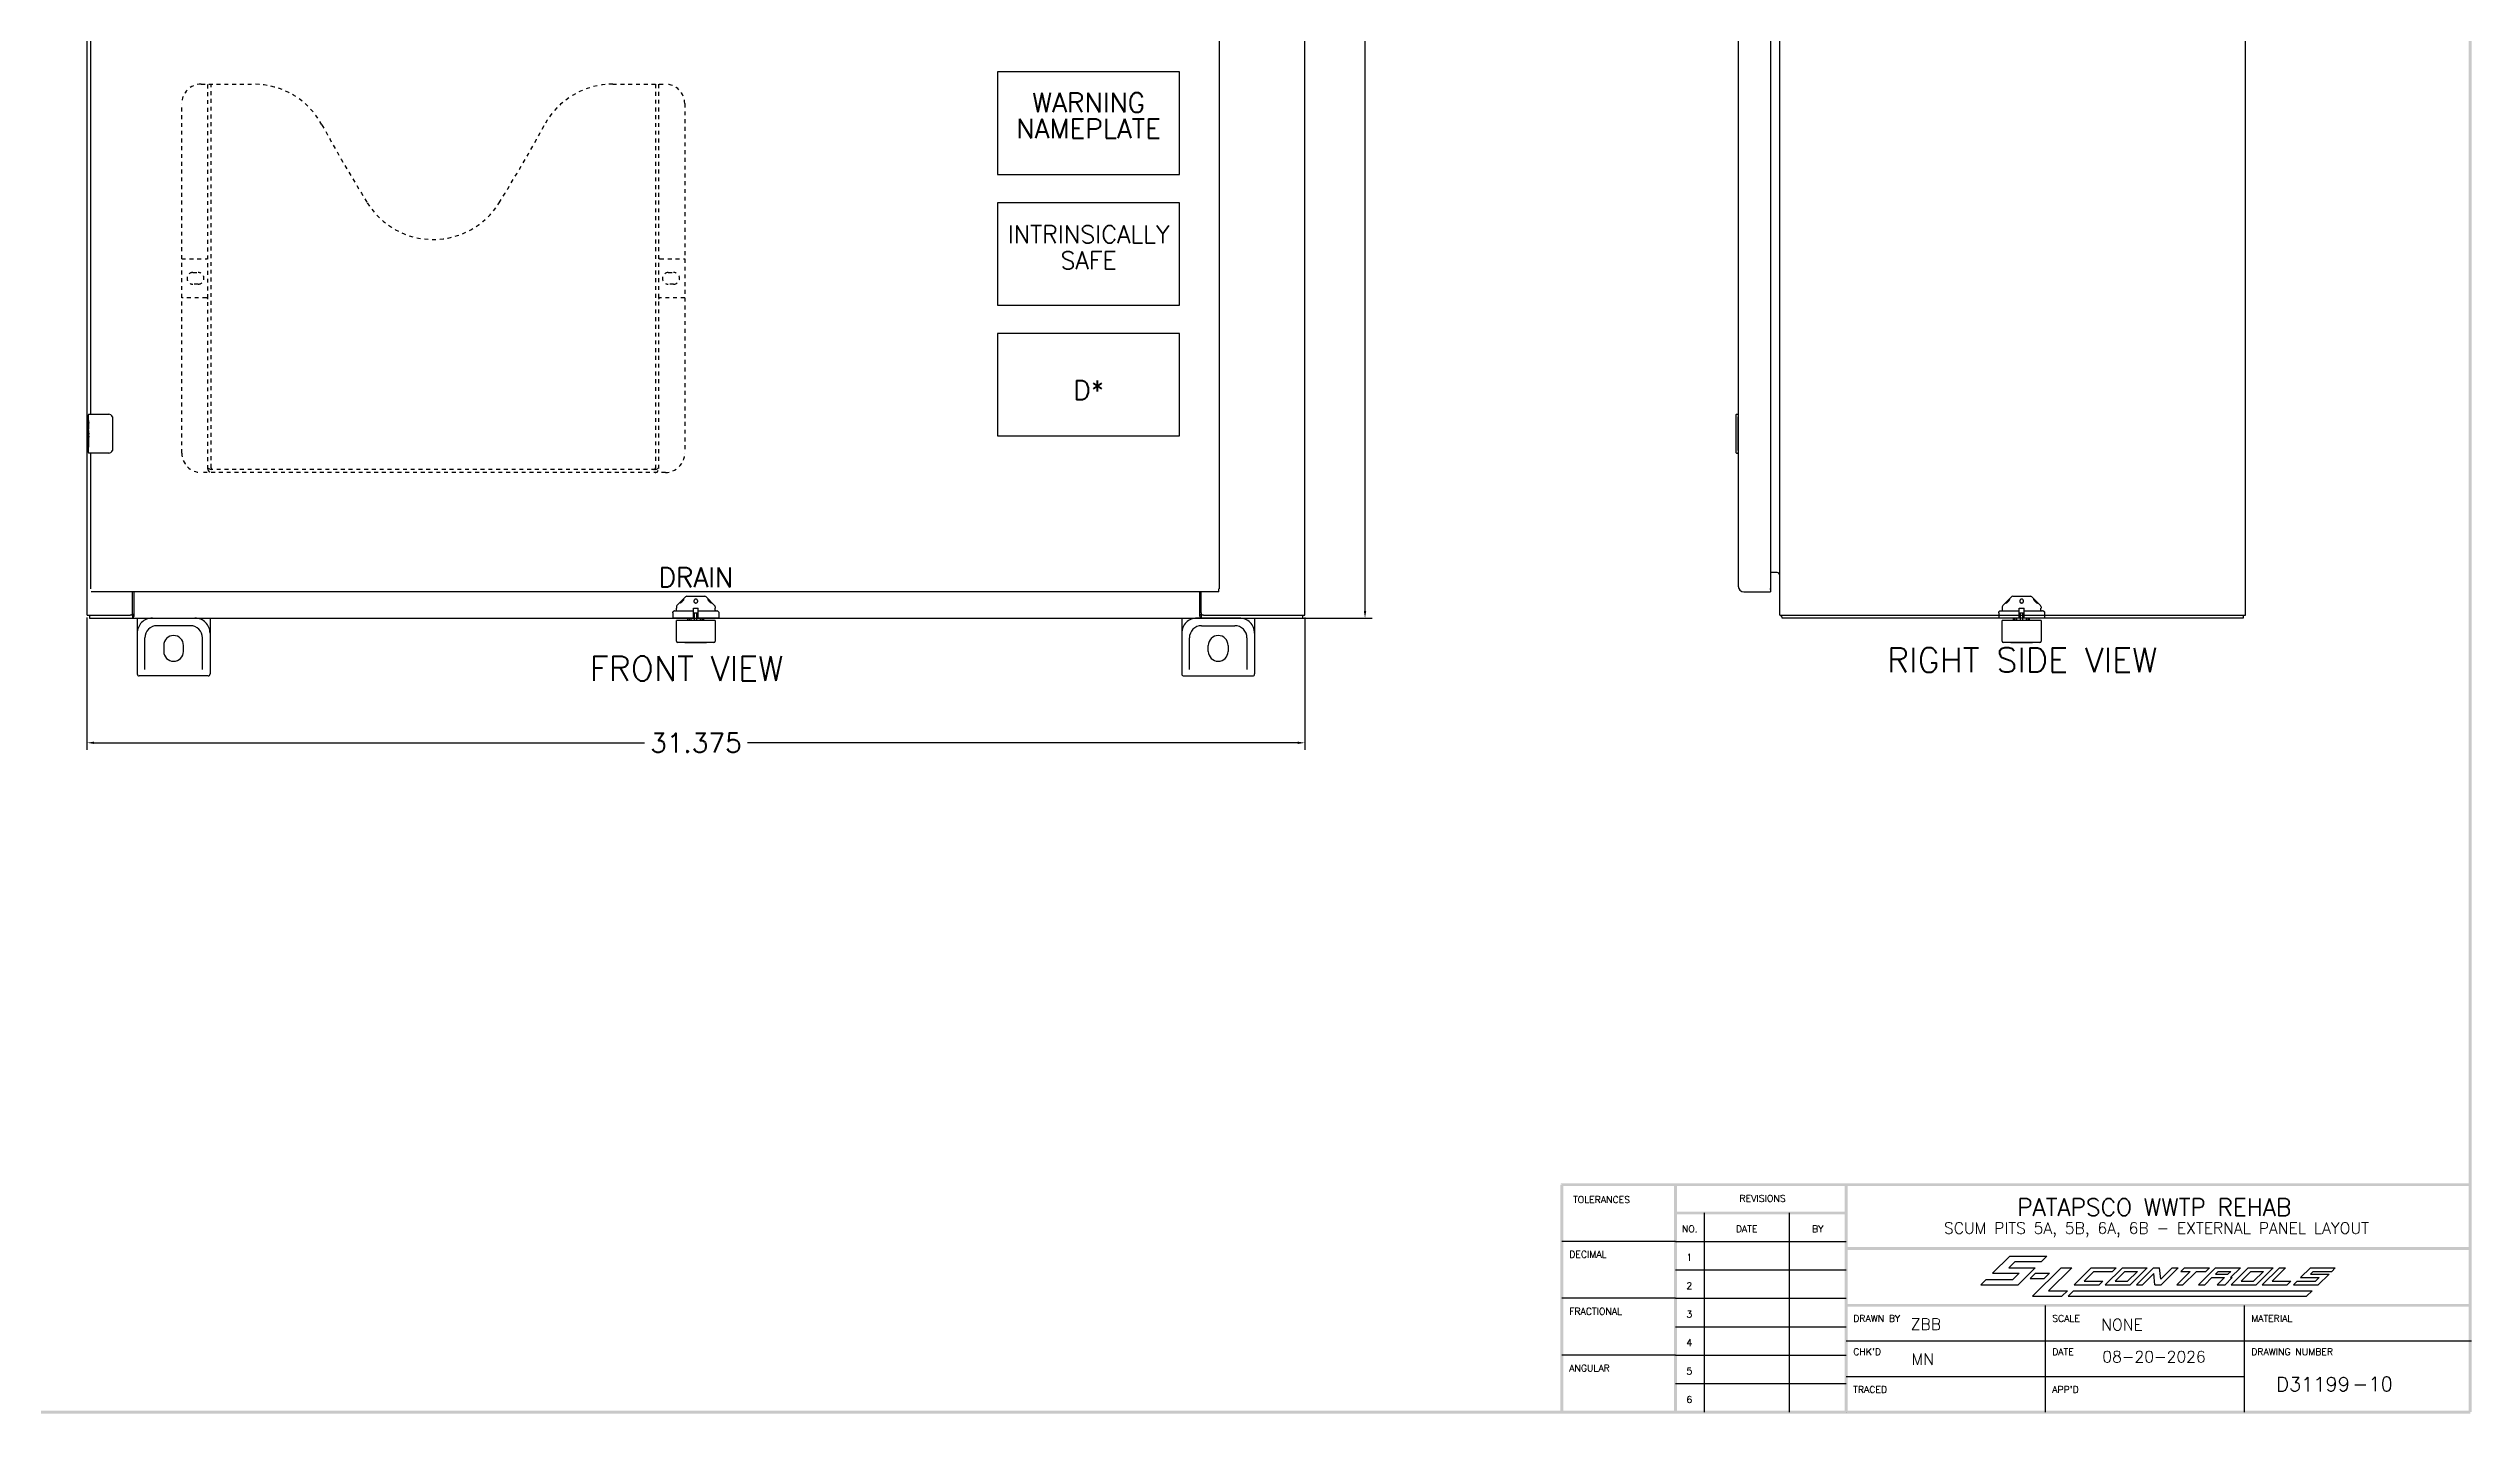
# Model space of a CAD drawing. Header units: inches. Extents: x 0 to 99.3, y 0 to 66.2.
# Drawn here: x 36.9 to 99.3, y 0 to 35.2 of the extents above; entities that cross this region are included whole.
import ezdxf
from ezdxf.enums import TextEntityAlignment as Align

# ---------------------------------------------------------------- set-up
doc = ezdxf.new("R2010")
doc.units = ezdxf.units.IN
doc.header["$LTSCALE"] = 0.5
doc.header["$MEASUREMENT"] = 0
doc.linetypes.add('HIDDEN2', pattern=[0.1875, 0.125, -0.0625])
for name, color, linetype in [('PNPD', 7, 'Continuous'), ('PNPG', 72, 'Continuous'), ('PSYMS', 7, 'Continuous'), ('PTAG', 150, 'Continuous')]:
    doc.layers.add(name, color=color, linetype=linetype)
doc.styles.add('ROMANS', font='ROMANS')
doc.styles.get("Standard").update_dxf_attribs({"font": 'romans.shx'})
doc.styles.add('WD', font='romans.shx')
doc.dimstyles.get("Standard").update_dxf_attribs({"dimtxt": 0.18, "dimasz": 0.18, "dimexe": 0.18, "dimexo": 0.0625, "dimgap": 0.09, "dimtad": 0, "dimtih": 1, "dimtoh": 1, "dimdec": 4, "dimzin": 0, "dimdsep": 46, "dimtxsty": 'Standard', "dimcen": 0.09, "dimadec": 0, "dimazin": 0, "dimtfac": 1, "dimtdec": 4, "dimtofl": 0, "dimtmove": 0, "dimatfit": 3, "dimfxl": 1, "dimtolj": 1, "dimtzin": 0, "dimarcsym": 0})

# ---------------------------------------------------------------- blocks, each defined once
blk = doc.blocks.new('LOGO')
at = {"color": 4}
for p, q in [((1.288, 0.284), (1.438, 0.432)), ((1.438, 0.432), (1.766, 0.432)), ((1.718, 0.386), (1.766, 0.432)), ((1.185, 0.182), (1.232, 0.229)), ((1.232, 0.229), (1.466, 0.229)), ((1.288, 0.284), (1.521, 0.284)), ((1.43, 0.331), (1.485, 0.386)), ((1.43, 0.331), (1.663, 0.331)), ((1.466, 0.229), (1.521, 0.284)), ((1.485, 0.386), (1.718, 0.386)), ((1.513, 0.182), (1.663, 0.331)), ((1.617, 0.237), (1.665, 0.284)), ((1.617, 0.237), (1.74, 0.237)), ((1.638, 0.081), (1.891, 0.331)), ((1.665, 0.284), (1.788, 0.284)), ((1.74, 0.237), (1.788, 0.284)), ((1.78, 0.128), (1.986, 0.331)), ((1.891, 0.331), (1.986, 0.331)), ((1.185, 0.182), (1.513, 0.182)), ((1.638, 0.081), (1.898, 0.081)), ((1.78, 0.128), (1.946, 0.128)), ((1.898, 0.081), (1.946, 0.128)), ((1.953, 0.081), (2, 0.128)), ((1.953, 0.081), (4.049, 0.081)), ((2, 0.128), (2.176, 0.128)), ((2.169, 0.128), (4.097, 0.128)), ((4.049, 0.081), (4.097, 0.128))]:
    blk.add_line(p, q, dxfattribs=at)
at = {"color": 6}
for p, q in [((2.005, 0.182), (2.155, 0.331)), ((2.092, 0.214), (2.179, 0.3)), ((2.092, 0.214), (2.256, 0.214)), ((2.155, 0.331), (2.374, 0.331)), ((2.179, 0.3), (2.343, 0.3)), ((2.224, 0.182), (2.256, 0.214)), ((2.279, 0.182), (2.429, 0.331)), ((2.343, 0.3), (2.374, 0.331)), ((2.365, 0.214), (2.452, 0.3)), ((2.365, 0.214), (2.475, 0.214)), ((2.429, 0.331), (2.648, 0.331)), ((2.452, 0.3), (2.561, 0.3)), ((2.475, 0.214), (2.561, 0.3)), ((2.498, 0.182), (2.648, 0.331)), ((2.552, 0.182), (2.702, 0.331)), ((2.607, 0.182), (2.707, 0.282)), ((2.702, 0.331), (2.757, 0.331)), ((2.716, 0.182), (2.707, 0.282)), ((2.766, 0.232), (2.757, 0.331)), ((2.766, 0.232), (2.866, 0.331)), ((2.771, 0.182), (2.921, 0.331)), ((2.866, 0.331), (2.921, 0.331)), ((2.908, 0.182), (3.026, 0.3)), ((2.944, 0.3), (2.976, 0.331)), ((2.944, 0.3), (3.026, 0.3)), ((2.962, 0.182), (3.081, 0.3)), ((2.976, 0.331), (3.194, 0.331)), ((3.081, 0.3), (3.163, 0.3)), ((3.099, 0.182), (3.249, 0.331)), ((3.154, 0.182), (3.217, 0.245)), ((3.163, 0.3), (3.194, 0.331)), ((3.217, 0.245), (3.326, 0.245)), ((3.249, 0.331), (3.468, 0.331)), ((3.249, 0.276), (3.272, 0.3)), ((3.249, 0.276), (3.358, 0.276)), ((3.263, 0.182), (3.326, 0.245)), ((3.272, 0.3), (3.382, 0.3)), ((3.332, 0.182), (3.395, 0.245)), ((3.358, 0.276), (3.382, 0.3)), ((3.381, 0.245), (3.468, 0.331)), ((3.381, 0.245), (3.395, 0.245)), ((3.386, 0.182), (3.536, 0.331)), ((3.473, 0.214), (3.559, 0.3)), ((3.473, 0.214), (3.582, 0.214)), ((3.536, 0.331), (3.755, 0.331)), ((3.559, 0.3), (3.669, 0.3)), ((3.582, 0.214), (3.669, 0.3)), ((3.605, 0.182), (3.755, 0.331)), ((3.66, 0.182), (3.81, 0.331)), ((3.746, 0.214), (3.864, 0.331)), ((3.746, 0.214), (3.91, 0.214)), ((3.81, 0.331), (3.864, 0.331)), ((3.878, 0.182), (3.91, 0.214)), ((3.933, 0.182), (3.965, 0.214)), ((3.965, 0.214), (4.129, 0.214)), ((3.996, 0.245), (4.083, 0.331)), ((3.996, 0.245), (4.16, 0.245)), ((4.037, 0.245), (4.147, 0.245)), ((4.083, 0.331), (4.302, 0.331)), ((4.083, 0.276), (4.106, 0.3)), ((4.083, 0.276), (4.178, 0.276)), ((4.083, 0.276), (4.247, 0.276)), ((4.106, 0.3), (4.27, 0.3)), ((4.129, 0.214), (4.16, 0.245)), ((4.152, 0.182), (4.247, 0.276)), ((4.27, 0.3), (4.302, 0.331)), ((2.005, 0.182), (2.224, 0.182)), ((2.279, 0.182), (2.498, 0.182)), ((2.552, 0.182), (2.607, 0.182)), ((2.716, 0.182), (2.771, 0.182)), ((2.908, 0.182), (2.962, 0.182)), ((3.099, 0.182), (3.154, 0.182)), ((3.263, 0.182), (3.332, 0.182)), ((3.386, 0.182), (3.605, 0.182)), ((3.66, 0.182), (3.878, 0.182)), ((3.933, 0.182), (4.152, 0.182))]:
    blk.add_line(p, q, dxfattribs=at)
blk = doc.blocks.new('S&L Title Block V2')
at = {"color": 2}
for p, q in [((27.15, 1.763), (27.15, 0.012)), ((27.9, 1.763), (27.9, 0.012)), ((26.9, 1.513), (25.9, 1.513)), ((26.9, 1.513), (28.4, 1.513)), ((26.9, 1.263), (28.4, 1.263)), ((26.9, 1.013), (25.9, 1.013)), ((26.9, 1.013), (28.4, 1.013)), ((30.15, 0.95), (30.15, 0.012)), ((31.9, 0.95), (31.9, 0.012)), ((26.9, 0.763), (28.4, 0.763)), ((26.9, 0.513), (25.9, 0.513)), ((26.9, 0.513), (28.4, 0.513)), ((28.4, 0.638), (33.9, 0.638)), ((26.9, 0.263), (28.4, 0.263)), ((28.4, 0.325), (31.9, 0.325)), ((28.4, 0.012), (28.4, 0.012))]:
    blk.add_line(p, q, dxfattribs=at)
for points in [[(33.9, 22.587), (33.875, 22.562), (33.9, 0.012), (33.875, 0.012)], [(25.887, 2.025), (25.912, 2), (33.9, 2.025), (33.9, 2)], [(25.887, 0.012), (25.912, 0.012), (25.887, 2.013), (25.912, 2.013)], [(26.887, 0.012), (26.912, 0.012), (26.887, 2.013), (26.912, 2.013)], [(28.387, 0.012), (28.412, 0.012), (28.387, 2.013), (28.412, 2.013)], [(26.9, 1.775), (26.9, 1.75), (28.4, 1.775), (28.4, 1.75)], [(28.4, 1.463), (28.4, 1.438), (33.9, 1.463), (33.9, 1.438)], [(28.4, 0.963), (28.4, 0.938), (33.9, 0.963), (33.9, 0.938)], [(33.888, 0), (33.888, 0.025), (0, 0), (0.025, 0.025)]]:
    blk.add_trace(points, dxfattribs=at)
at = {"color": 2, "linetype": 'Continuous'}
blk.add_blockref('LOGO', (28.4, 0.95), dxfattribs=at)
at = {"color": 2, "style": 'ROMANS'}
for s, p in [('REVISIONS', (27.665, 1.861)), ('TOLERANCES', (26.249, 1.851)), ('NO.', (27.025, 1.593)), ('DATE', (27.525, 1.593)), ('BY', (28.15, 1.593))]:
    blk.add_text(s, height=0.06, dxfattribs=at).set_placement(p, align=Align.CENTER)
for s, p in [('DECIMAL', (25.964, 1.369)), ('1', (26.995, 1.343)), ('2', (26.995, 1.093)), ('FRACTIONAL', (25.964, 0.869)), ('3', (26.995, 0.843)), ('DRAWN BY', (28.462, 0.806)), ('SCALE', (30.212, 0.806)), ('MATERIAL', (31.962, 0.806)), ('4', (26.995, 0.593)), ('ANGULAR', (25.964, 0.369)), ("CHK'D", (28.462, 0.513)), ('DATE', (30.212, 0.513)), ('DRAWING NUMBER', (31.962, 0.513)), ('5', (26.995, 0.343)), ('TRACED', (28.462, 0.181)), ("APP'D", (30.212, 0.181)), ('6', (26.995, 0.093))]:
    blk.add_text(s, height=0.06, dxfattribs=at).set_placement(p)
blk.add_text('-', height=0.125).set_placement((32.921, 0.2), align=Align.CENTER)
for tag, height, p in [('TITLE#1', 0.15, (31.11, 1.739)), ('TITLE#2', 0.1, (31.129, 1.58))]:
    blk.add_attdef(tag, text='', height=height).set_placement(p, align=Align.CENTER)
for tag, p, height in [('DRAWNBY', (28.968, 0.735), 0.1), ('SCALE', (30.644, 0.731), 0.1), ('CHKBY', (28.975, 0.429), 0.1), ('DATE', (30.653, 0.449), 0.1), ('SH#', (32.993, 0.197), 0.125)]:
    blk.add_attdef(tag, p, '', height=height)
blk.add_attdef('JOB#', text='', height=0.125).set_placement((32.83, 0.195), align=Align.RIGHT)
at = {"flags": 9}
blk.add_attdef('WD_TB', (0, 0), '', height=0.1, dxfattribs=at)
blk = doc.blocks.new('*D48')
at = {"color": 0, "lineweight": -2, "transparency": 16777216}
for p, q in [((69.087, 62.486), (70.979, 62.486)), ((70.799, 62.306), (70.799, 41.826)), ((70.799, 20.666), (70.799, 41.146)), ((69.087, 20.486), (70.979, 20.486))]:
    blk.add_line(p, q, dxfattribs=at)
at = {"color": 0, "transparency": 16777216}
for points in [[(70.769, 62.306), (70.829, 62.306), (70.799, 62.486)], [(70.769, 20.666), (70.829, 20.666), (70.799, 20.486)]]:
    blk.add_solid(points, dxfattribs=at)
at = {"layer": 'Defpoints', "color": 0, "transparency": 16777216}
for p in [(69.024, 62.486), (70.799, 62.486), (69.024, 20.486)]:
    blk.add_point(p, dxfattribs=at)
at = {"color": 0, "transparency": 16777216, "insert": (70.799, 41.486), "char_height": 0.5, "attachment_point": 5}
blk.add_mtext('\\A1;42.000', dxfattribs=at)
blk = doc.blocks.new('*D49')
at = {"color": 0, "lineweight": -2, "transparency": 16777216}
for p, q in [((37.873, 20.498), (37.873, 17.094)), ((69.248, 20.498), (69.248, 17.094)), ((38.053, 17.274), (52.233, 17.274)), ((69.068, 17.274), (54.889, 17.274))]:
    blk.add_line(p, q, dxfattribs=at)
at = {"color": 0, "transparency": 16777216}
for points in [[(38.053, 17.304), (38.053, 17.244), (37.873, 17.274)], [(69.068, 17.304), (69.068, 17.244), (69.248, 17.274)]]:
    blk.add_solid(points, dxfattribs=at)
at = {"layer": 'Defpoints', "color": 0, "transparency": 16777216}
for p in [(37.873, 20.561), (69.248, 20.561), (69.248, 17.274)]:
    blk.add_point(p, dxfattribs=at)
at = {"color": 0, "transparency": 16777216, "insert": (53.561, 17.274), "char_height": 0.5, "attachment_point": 5}
blk.add_mtext('\\A1;31.375', dxfattribs=at)
blk = doc.blocks.new('NPXXD3')
at = {"style": 'WD'}
for tag, height, width, flags, p in [('DESC1', 0.125, 0.9, 8, (0, 0.125)), ('DESC2', 0.125, 0.9, 8, (0, -0.062)), ('DESC3', 0.125, 0.9, 8, (0, -0.25)), ('ASSYCODE', 0.01, 0.9, 9, (0.328, -0.109)), ('MFG', 0.01, 0.9, 9, (0.328, -0.077)), ('CAT', 0.01, 0.9, 9, (0.328, -0.093)), ('POS2', 0.1, 0.7, 8, (0, -0.391))]:
    blk.add_attdef(tag, text='', height=height, dxfattribs=dict(at, width=width, flags=flags)).set_placement(p, align=Align.CENTER)
at = {"style": 'WD', "width": 0.7, "flags": 8}
blk.add_attdef('POS1', text='', height=0.1, dxfattribs=at).set_placement((-0.312, -0.516), align=Align.RIGHT)
blk.add_attdef('POS3', (0.312, -0.516), '', height=0.1, dxfattribs=at)
blk = doc.blocks.new('SCE-42XEL3112SS6LP')
at = {"linetype": 'Continuous'}
for p, q in [((2.859, 2.627), (2.859, 44.477)), ((34.234, 2.627), (34.234, 44.477)), ((46.47, 2.627), (46.47, 44.477)), ((58.47, 2.627), (58.47, 44.477)), ((32.029, 43.802), (32.029, 3.302)), ((45.402, 43.732), (45.402, 3.372)), ((46.227, 43.787), (46.227, 3.317)), ((2.954, 7.802), (2.954, 23.052)), ((2.894, 7.643), (2.894, 7.787)), ((2.894, 7.387), (2.894, 7.64)), ((2.903, 7.585), (2.894, 7.585)), ((2.904, 7.417), (2.904, 7.574)), ((2.909, 7.802), (3.419, 7.802)), ((3.519, 7.702), (3.519, 6.902)), ((45.342, 7.787), (45.342, 6.817)), ((45.357, 7.802), (45.402, 7.802)), ((45.389, 7.702), (45.389, 6.902)), ((2.894, 7.417), (2.904, 7.417)), ((2.894, 6.817), (2.894, 7.385)), ((2.897, 7.354), (2.894, 7.354)), ((2.894, 7.223), (2.903, 7.223)), ((2.894, 7.187), (2.904, 7.187)), ((2.894, 7.124), (2.904, 7.124)), ((2.894, 6.956), (2.904, 6.956)), ((2.904, 7.234), (2.904, 7.287)), ((2.904, 6.956), (2.904, 7.187)), ((3.419, 6.802), (2.909, 6.802)), ((2.954, 3.302), (2.954, 6.802)), ((45.357, 6.802), (45.402, 6.802)), ((32.016, 3.227), (2.967, 3.227)), ((4.034, 2.687), (4.034, 3.227)), ((4.061, 3.227), (4.061, 2.595)), ((31.532, 2.595), (31.532, 3.227)), ((31.559, 2.687), (31.559, 3.227)), ((32.029, 3.302), (32.016, 3.302)), ((32.016, 3.227), (32.016, 3.302)), ((45.547, 3.227), (46.227, 3.227)), ((46.212, 3.302), (46.227, 3.302)), ((46.4, 3.727), (46.227, 3.727)), ((46.227, 3.302), (46.227, 3.227)), ((2.859, 2.627), (3.974, 2.627)), ((2.922, 2.627), (2.922, 2.552)), ((2.922, 2.552), (34.171, 2.552)), ((4.031, 2.627), (3.974, 2.627)), ((4.031, 2.627), (4.031, 2.552)), ((31.619, 2.627), (31.562, 2.627)), ((31.562, 2.627), (31.562, 2.552)), ((31.619, 2.627), (34.234, 2.627)), ((34.171, 2.627), (34.171, 2.552)), ((46.47, 2.627), (58.47, 2.627)), ((58.407, 2.552), (46.533, 2.552)), ((58.407, 2.627), (58.407, 2.552))]:
    blk.add_line(p, q, dxfattribs=at)
for points in [[(2.894, 7.643), (2.894, 7.64), (2.895, 7.636), (2.895, 7.63), (2.897, 7.624), (2.898, 7.617), (2.899, 7.61), (2.901, 7.601), (2.902, 7.593)], [(2.902, 7.593), (2.903, 7.583), (2.904, 7.574)], [(3.512, 7.738), (3.514, 7.733), (3.516, 7.727), (3.517, 7.721), (3.518, 7.715), (3.519, 7.708), (3.519, 7.702)], [(45.387, 7.738), (45.388, 7.733), (45.388, 7.727), (45.389, 7.721), (45.389, 7.715), (45.389, 7.708), (45.389, 7.702)], [(2.894, 7.387), (2.894, 7.38), (2.895, 7.372), (2.895, 7.364), (2.897, 7.355)], [(2.897, 7.355), (2.9, 7.328), (2.901, 7.319), (2.902, 7.311), (2.903, 7.302), (2.903, 7.294), (2.904, 7.287)], [(2.904, 7.234), (2.903, 7.227), (2.903, 7.221), (2.903, 7.215), (2.902, 7.209), (2.901, 7.203), (2.901, 7.198)], [(3.519, 6.902), (3.519, 6.896), (3.518, 6.89), (3.517, 6.883), (3.516, 6.877), (3.514, 6.872), (3.512, 6.866)], [(45.389, 6.902), (45.389, 6.896), (45.389, 6.89), (45.389, 6.883), (45.388, 6.877), (45.388, 6.872), (45.387, 6.866)], [(4.043, 2.637), (4.041, 2.635), (4.04, 2.633), (4.039, 2.632), (4.038, 2.631), (4.037, 2.63), (4.036, 2.629), (4.035, 2.628), (4.034, 2.628), (4.033, 2.627), (4.032, 2.627), (4.031, 2.627)], [(4.052, 2.579), (4.05, 2.574), (4.048, 2.571), (4.047, 2.569), (4.046, 2.566), (4.045, 2.564), (4.044, 2.562), (4.043, 2.561), (4.042, 2.559), (4.041, 2.557), (4.039, 2.556), (4.038, 2.555), (4.037, 2.554), (4.036, 2.553), (4.035, 2.553), (4.033, 2.552), (4.032, 2.552), (4.031, 2.552)], [(4.061, 2.648), (4.06, 2.648), (4.058, 2.648), (4.057, 2.648), (4.056, 2.648), (4.055, 2.648), (4.054, 2.647), (4.053, 2.647), (4.052, 2.646), (4.05, 2.645), (4.049, 2.645), (4.048, 2.644), (4.047, 2.642), (4.046, 2.641), (4.045, 2.64), (4.044, 2.639), (4.043, 2.637)], [(4.061, 2.595), (4.06, 2.594), (4.059, 2.592), (4.057, 2.591), (4.056, 2.589), (4.055, 2.586), (4.054, 2.584), (4.053, 2.581), (4.052, 2.579)], [(31.532, 2.648), (31.533, 2.648), (31.534, 2.648), (31.536, 2.648), (31.537, 2.648), (31.538, 2.648), (31.539, 2.647), (31.54, 2.647), (31.541, 2.646), (31.542, 2.645), (31.543, 2.645), (31.544, 2.644), (31.545, 2.642), (31.546, 2.641), (31.547, 2.64), (31.548, 2.639), (31.549, 2.637), (31.551, 2.635)], [(31.532, 2.595), (31.533, 2.594), (31.534, 2.592), (31.535, 2.591), (31.536, 2.589), (31.538, 2.586), (31.539, 2.584), (31.54, 2.581), (31.541, 2.579), (31.543, 2.574)], [(31.543, 2.574), (31.544, 2.571), (31.545, 2.569), (31.546, 2.566), (31.548, 2.564), (31.549, 2.562), (31.55, 2.561), (31.551, 2.559), (31.552, 2.557), (31.553, 2.556), (31.554, 2.555), (31.556, 2.554), (31.557, 2.553), (31.558, 2.553), (31.559, 2.552), (31.561, 2.552), (31.562, 2.552)], [(31.551, 2.635), (31.552, 2.633), (31.553, 2.632), (31.555, 2.631), (31.556, 2.63), (31.557, 2.629), (31.558, 2.628), (31.559, 2.628), (31.56, 2.627), (31.561, 2.627), (31.562, 2.627)], [(46.512, 2.595), (46.513, 2.594), (46.514, 2.592), (46.516, 2.591), (46.517, 2.589), (46.518, 2.586), (46.519, 2.584), (46.519, 2.581), (46.52, 2.579), (46.521, 2.576), (46.522, 2.574), (46.523, 2.569)], [(46.523, 2.569), (46.524, 2.566), (46.524, 2.564), (46.525, 2.562), (46.526, 2.561), (46.526, 2.559), (46.527, 2.557), (46.528, 2.556), (46.528, 2.555), (46.529, 2.554), (46.53, 2.553), (46.531, 2.553), (46.532, 2.552), (46.532, 2.552), (46.533, 2.552)]]:
    blk.add_lwpolyline(points, dxfattribs=at)
for centre, radius, start, end in [((2.909, 7.787), 0.015, 90, 180), ((3.419, 7.702), 0.1, 21.19986, 90), ((45.357, 7.787), 0.015, 90, 180), ((45.387, 7.787), 0.015, 0, 90), ((2.909, 6.817), 0.015, 180, 270), ((3.419, 6.902), 0.1, 270, 338.79459), ((45.357, 6.817), 0.015, 180, 270), ((45.387, 6.817), 0.015, 270, 0), ((45.547, 3.372), 0.145, 180, 270), ((46.212, 3.317), 0.015, 270, 0), ((46.4, 3.657), 0.07, 0, 90), ((3.974, 2.687), 0.06, 270, 0), ((31.619, 2.687), 0.06, 180, 270), ((46.615, 2.697), 0.145, 208.86851, 224.60138)]:
    blk.add_arc(centre, radius, start, end, dxfattribs=at)
blk.add_ellipse((3.094, 7.22), major_axis=(0.2, 0), ratio=0.432808, start_param=-3.141593, end_param=-2.879776, dxfattribs=at)
at = {"linetype": 'Continuous', "char_height": 0.63182, "attachment_point": 2, "line_spacing_factor": 0.9}
for s, insert, width in [('{\\Fromans|c0;FRONT VIEW}', (18.302, 1.57), 5.52903), ('{\\Fromans|c0;RIGHT SIDE VIEW}', (52.713, 1.79), 7.53489)]:
    blk.add_mtext(s, dxfattribs=dict(at, insert=insert, width=width))
blk = doc.blocks.new('FEET')
at = {"color": 7, "linetype": 'Continuous'}
for p, q in [((39.168, 20.486), (39.168, 19.047)), ((39.363, 19.162), (39.363, 19.978)), ((39.558, 20.486), (40.652, 20.486)), ((40.535, 20.29), (39.676, 20.29)), ((40.847, 19.162), (40.847, 19.978)), ((41.043, 20.486), (41.043, 19.047)), ((66.079, 20.486), (66.079, 19.047)), ((66.274, 19.162), (66.274, 19.978)), ((67.563, 20.486), (66.469, 20.486)), ((66.587, 20.29), (67.446, 20.29)), ((67.759, 19.162), (67.759, 19.978)), ((67.954, 20.486), (67.954, 19.047)), ((39.851, 19.783), (39.851, 19.626)), ((40.359, 19.626), (40.359, 19.783)), ((66.762, 19.626), (66.762, 19.783)), ((67.27, 19.783), (67.27, 19.626)), ((40.992, 18.996), (39.219, 18.996)), ((66.13, 18.996), (67.903, 18.996))]:
    blk.add_line(p, q, dxfattribs=at)
for centre, radius, start, end in [((39.558, 20.095), 0.391, 89.99996, 180.00003), ((39.676, 19.978), 0.312, 89.99995, 180.00004), ((40.105, 19.783), 0.254, 0, 180), ((40.535, 19.978), 0.312, 359.99996, 90.00005), ((40.652, 20.095), 0.391, 359.99997, 90.00004), ((66.469, 20.095), 0.391, 89.99996, 180.00003), ((66.587, 19.978), 0.312, 89.99995, 180.00004), ((67.016, 19.783), 0.254, 0, 180), ((67.446, 19.978), 0.312, 359.99996, 90.00005), ((67.563, 20.095), 0.391, 359.99997, 90.00004), ((40.105, 19.626), 0.254, 180, 0), ((67.016, 19.626), 0.254, 180, 0), ((39.219, 19.047), 0.0508, 180, 270), ((40.992, 19.047), 0.0508, 270, 0), ((66.13, 19.047), 0.0508, 180, 270), ((67.903, 19.047), 0.0508, 270, 0)]:
    blk.add_arc(centre, radius, start, end, dxfattribs=at)
blk = doc.blocks.new('SCE-BVKD')
at = {"color": 7, "linetype": 'Continuous'}
for p, q in [((0, 0.778), (0, 0.64)), ((0.528, 0.64), (0, 0.64)), ((0.05, 0.828), (0.045, 0.828)), ((0.05, 0.828), (0.528, 0.828)), ((0.082, 0.828), (0.079, 0.828)), ((0.09, 0.932), (0.09, 0.897)), ((0.09, 0.897), (0.094, 0.897)), ((0.094, 0.843), (0.094, 0.897)), ((0.326, 1.188), (0.105, 0.968)), ((0.361, 1.203), (0.82, 1.203)), ((0.385, 0.578), (0.385, 0.64)), ((0.388, 0.578), (0.388, 0.64)), ((0.426, 0.578), (0.426, 0.64)), ((0.468, 0.578), (0.468, 0.64)), ((0.528, 0.64), (0.528, 0.897)), ((0.528, 0.897), (0.653, 0.897)), ((0.653, 0.768), (0.528, 0.768)), ((0.561, 0.578), (0.561, 0.768)), ((0.62, 0.578), (0.62, 0.768)), ((0.653, 0.64), (0.653, 0.897)), ((0.653, 0.828), (1.131, 0.828)), ((1.181, 0.64), (0.653, 0.64)), ((0.713, 0.578), (0.713, 0.64)), ((0.755, 0.578), (0.755, 0.64)), ((0.793, 0.578), (0.793, 0.64)), ((0.795, 0.578), (0.795, 0.64)), ((0.855, 1.188), (1.076, 0.968)), ((1.087, 0.897), (1.09, 0.897)), ((1.087, 0.843), (1.087, 0.897)), ((1.09, 0.932), (1.09, 0.897)), ((1.102, 0.828), (1.099, 0.828)), ((1.181, 0.778), (1.181, 0.64)), ((0.09, 0.047), (0.09, 0.578)), ((1.09, 0.578), (0.09, 0.578)), ((1.058, 0.015), (0.123, 0.015)), ((0.311, 0.015), (0.311, 0)), ((0.87, 0), (0.311, 0)), ((0.312, 0.015), (0.312, 0)), ((0.313, 0.015), (0.313, 0)), ((0.353, 0.015), (0.353, 0)), ((0.354, 0.015), (0.354, 0)), ((0.36, 0.015), (0.36, 0)), ((0.362, 0), (0.362, 0.015)), ((0.367, 0.015), (0.367, 0)), ((0.375, 0.015), (0.375, 0)), ((0.381, 0.015), (0.381, 0)), ((0.382, 0.015), (0.382, 0)), ((0.386, 0.015), (0.386, 0)), ((0.39, 0.015), (0.39, 0)), ((0.421, 0.015), (0.421, 0)), ((0.422, 0.015), (0.422, 0)), ((0.424, 0.015), (0.424, 0)), ((0.434, 0.015), (0.434, 0)), ((0.464, 0.015), (0.464, 0)), ((0.525, 0.015), (0.525, 0)), ((0.526, 0.015), (0.526, 0)), ((0.526, 0.015), (0.526, 0)), ((0.623, 0.015), (0.623, 0)), ((0.628, 0.015), (0.628, 0)), ((0.731, 0.015), (0.731, 0)), ((0.736, 0.015), (0.736, 0)), ((0.74, 0.015), (0.74, 0)), ((0.741, 0.015), (0.741, 0)), ((0.77, 0.015), (0.77, 0)), ((0.77, 0.015), (0.77, 0)), ((0.775, 0.015), (0.775, 0)), ((0.776, 0.015), (0.776, 0)), ((0.777, 0.015), (0.777, 0)), ((0.78, 0.015), (0.78, 0)), ((0.781, 0.015), (0.781, 0)), ((0.81, 0.015), (0.81, 0)), ((0.811, 0.015), (0.811, 0)), ((0.818, 0.015), (0.818, 0)), ((0.822, 0.015), (0.822, 0)), ((0.86, 0.015), (0.86, 0)), ((0.865, 0.015), (0.865, 0)), ((0.869, 0.015), (0.869, 0)), ((0.87, 0.015), (0.87, 0)), ((0.87, 0.015), (0.87, 0)), ((1.09, 0.578), (1.09, 0.047))]:
    blk.add_line(p, q, dxfattribs=at)
for points in [[(0, 0.778), (0, 0.784), (0.001, 0.789), (0.003, 0.794), (0.005, 0.8), (0.008, 0.805), (0.011, 0.809), (0.015, 0.813), (0.019, 0.817), (0.023, 0.82), (0.028, 0.823), (0.034, 0.825), (0.039, 0.827), (0.045, 0.828)], [(0.082, 0.828), (0.084, 0.829), (0.086, 0.83), (0.088, 0.831), (0.09, 0.832), (0.091, 0.834), (0.093, 0.836), (0.094, 0.838), (0.094, 0.841), (0.094, 0.843)], [(0.218, 1.075), (0.212, 1.067), (0.205, 1.061), (0.2, 1.055), (0.195, 1.049), (0.191, 1.044), (0.188, 1.04), (0.186, 1.036), (0.185, 1.034), (0.184, 1.031), (0.184, 1.03)], [(0.184, 1.03), (0.184, 1.03), (0.184, 1.029), (0.185, 1.028), (0.187, 1.028), (0.189, 1.028), (0.192, 1.029), (0.195, 1.031), (0.198, 1.033), (0.202, 1.035), (0.207, 1.038), (0.212, 1.041), (0.217, 1.045), (0.223, 1.05), (0.229, 1.055), (0.236, 1.061), (0.242, 1.068), (0.249, 1.075)], [(0.284, 1.125), (0.284, 1.126), (0.283, 1.127), (0.282, 1.128), (0.281, 1.128), (0.279, 1.128), (0.277, 1.127), (0.274, 1.125), (0.271, 1.123), (0.268, 1.121), (0.264, 1.118), (0.26, 1.114), (0.255, 1.11), (0.25, 1.105), (0.244, 1.1), (0.238, 1.094), (0.232, 1.088), (0.225, 1.082), (0.218, 1.075)], [(0.249, 1.075), (0.256, 1.082), (0.262, 1.089), (0.267, 1.095), (0.271, 1.101), (0.275, 1.106), (0.278, 1.111), (0.28, 1.115), (0.282, 1.119), (0.283, 1.122), (0.284, 1.124), (0.284, 1.125)], [(0.59, 1.128), (0.586, 1.128), (0.581, 1.127), (0.576, 1.126), (0.572, 1.124), (0.567, 1.121), (0.563, 1.118), (0.558, 1.115), (0.554, 1.111), (0.551, 1.106), (0.547, 1.101), (0.545, 1.095), (0.542, 1.089), (0.541, 1.082), (0.54, 1.075)], [(0.54, 1.075), (0.541, 1.068), (0.542, 1.062), (0.544, 1.056), (0.547, 1.051), (0.55, 1.046), (0.554, 1.042), (0.558, 1.039), (0.562, 1.036), (0.567, 1.033), (0.572, 1.031), (0.576, 1.03), (0.581, 1.029), (0.586, 1.028), (0.59, 1.028)], [(0.64, 1.075), (0.64, 1.082), (0.639, 1.089), (0.636, 1.095), (0.634, 1.101), (0.63, 1.106), (0.627, 1.111), (0.623, 1.115), (0.618, 1.118), (0.614, 1.121), (0.609, 1.124), (0.604, 1.126), (0.6, 1.127), (0.595, 1.128), (0.59, 1.128)], [(0.59, 1.028), (0.595, 1.028), (0.6, 1.029), (0.605, 1.03), (0.61, 1.031), (0.614, 1.033), (0.619, 1.036), (0.623, 1.039), (0.627, 1.042), (0.631, 1.046), (0.634, 1.051), (0.637, 1.056), (0.639, 1.062), (0.64, 1.068), (0.64, 1.075)], [(0.963, 1.075), (0.956, 1.082), (0.949, 1.089), (0.942, 1.095), (0.936, 1.101), (0.931, 1.106), (0.925, 1.111), (0.92, 1.115), (0.916, 1.119), (0.912, 1.122), (0.908, 1.124), (0.905, 1.126), (0.903, 1.127), (0.901, 1.128), (0.899, 1.128), (0.898, 1.128), (0.897, 1.127), (0.897, 1.125)], [(0.897, 1.125), (0.897, 1.123), (0.898, 1.121), (0.899, 1.118), (0.901, 1.114), (0.903, 1.11), (0.906, 1.105), (0.91, 1.1), (0.914, 1.094), (0.919, 1.088), (0.925, 1.082), (0.932, 1.075)], [(0.932, 1.075), (0.939, 1.067), (0.946, 1.061), (0.953, 1.055), (0.959, 1.049), (0.966, 1.044), (0.971, 1.04), (0.977, 1.036), (0.981, 1.034), (0.985, 1.031), (0.989, 1.03), (0.991, 1.029), (0.994, 1.028), (0.995, 1.028), (0.996, 1.028), (0.997, 1.029), (0.997, 1.03)], [(0.997, 1.03), (0.997, 1.031), (0.997, 1.033), (0.995, 1.035), (0.994, 1.038), (0.991, 1.041), (0.988, 1.045), (0.985, 1.05), (0.98, 1.055), (0.975, 1.061), (0.969, 1.068), (0.963, 1.075)], [(1.087, 0.843), (1.087, 0.841), (1.087, 0.838), (1.088, 0.836), (1.089, 0.834), (1.091, 0.832), (1.093, 0.831), (1.095, 0.83), (1.097, 0.829), (1.099, 0.828)], [(1.142, 0.827), (1.136, 0.828), (1.131, 0.828)], [(1.142, 0.827), (1.147, 0.825), (1.152, 0.823), (1.157, 0.82), (1.162, 0.817), (1.166, 0.813), (1.17, 0.809), (1.173, 0.805), (1.176, 0.8), (1.178, 0.794), (1.18, 0.789), (1.181, 0.784), (1.181, 0.778)]]:
    blk.add_lwpolyline(points, dxfattribs=at)
for centre, radius, start, end in [((0.14, 0.932), 0.05, 135, 180), ((0.361, 1.153), 0.05, 90, 135), ((0.82, 1.153), 0.05, 45, 90), ((1.04, 0.932), 0.05, 0, 45), ((0.123, 0.047), 0.0325, 180, 270), ((1.058, 0.047), 0.0325, 270, 0)]:
    blk.add_arc(centre, radius, start, end, dxfattribs=at)

msp = doc.modelspace()

# ---------------------------------------------------------------- linework, layer by layer
at = {"linetype": 'HIDDEN2'}
for p, q in [((40.3133, 24.7357), (40.3133, 33.7357)), ((40.8133, 34.2357), (42.1683, 34.2357)), ((40.9883, 24.3257), (40.9883, 34.2357)), ((41.0683, 24.3557), (41.0683, 34.2357)), ((51.4183, 34.2357), (52.7733, 34.2357)), ((52.5183, 34.2357), (52.5183, 24.3557)), ((52.5983, 34.2357), (52.5983, 24.3257)), ((53.2733, 33.7357), (53.2733, 24.7357)), ((40.3133, 29.7357), (40.9483, 29.7357)), ((40.5998, 29.3857), (40.7368, 29.3857)), ((52.6383, 29.7357), (53.2733, 29.7357)), ((52.8498, 29.3857), (52.9868, 29.3857)), ((40.9483, 28.7357), (40.3133, 28.7357)), ((40.7368, 29.0857), (40.5998, 29.0857)), ((53.2733, 28.7357), (52.6383, 28.7357)), ((52.9868, 29.0857), (52.8498, 29.0857)), ((52.7733, 24.2357), (40.8133, 24.2357)), ((52.5145, 24.3157), (41.0721, 24.3157))]:
    msp.add_line(p, q, dxfattribs=at)
for points in [[(40.9783, 24.3557), (40.9944, 24.3448), (41.0104, 24.3354), (41.0262, 24.3273), (41.0418, 24.321), (41.0571, 24.3172), (41.0721, 24.3157)], [(52.5145, 24.3157), (52.5296, 24.3172), (52.5449, 24.321), (52.5605, 24.3273), (52.5763, 24.3354), (52.5922, 24.3448), (52.6083, 24.3557)]]:
    msp.add_lwpolyline(points, dxfattribs=at)
for centre, radius, start, end in [((40.8133, 33.7357), 0.5, 90, 180), ((42.1683, 32.2357), 2, 28.481273, 90), ((51.4183, 32.2357), 2, 90, 151.518727), ((52.7733, 33.7357), 0.5, 0, 90), ((78.4764, 51.934), 39.3073, 208.481273, 211.870455), ((15.1103, 51.934), 39.3073, 328.129545, 331.518727), ((46.7933, 32.2357), 2, 211.870455, 328.129545), ((40.5998, 29.2357), 0.15, 90, 270), ((40.7368, 29.2357), 0.15, 270, 90), ((40.9483, 29.7757), 0.04, 270, 0), ((52.6383, 29.7757), 0.04, 180, 270), ((52.8498, 29.2357), 0.15, 90, 270), ((52.9868, 29.2357), 0.15, 270, 90), ((40.9483, 28.6957), 0.04, 0, 90), ((52.6383, 28.6957), 0.04, 90, 180), ((40.8133, 24.7357), 0.5, 180, 270), ((41.1083, 24.3557), 0.04, 180, 270), ((52.4783, 24.3557), 0.04, 270, 0), ((52.7733, 24.7357), 0.5, 270, 0), ((41.0783, 24.3257), 0.09, 180, 270), ((52.5083, 24.3257), 0.09, 270, 0)]:
    msp.add_arc(centre, radius, start, end, dxfattribs=at)
at = {"layer": 'PNPG'}
for points in [[(61.3332, 31.9135), (66.0207, 31.9135), (66.0207, 34.5502), (61.3332, 34.5502)], [(61.3332, 28.5454), (66.0207, 28.5454), (66.0207, 31.1821), (61.3332, 31.1821)], [(61.3332, 25.1774), (66.0207, 25.1774), (66.0207, 27.8141), (61.3332, 27.8141)]]:
    msp.add_lwpolyline(points, close=True, dxfattribs=at)

# ---------------------------------------------------------------- block references
at = {"xscale": 2.929396860719451, "yscale": 2.929396860719451, "zscale": 2.929396860719451}
msp.add_blockref('S&L Title Block V2', (0, 0), dxfattribs=at).add_auto_attribs({'SH#': '10', 'JOB#': 'D31199', 'DATE': '08-20-2026', 'SCALE': 'NONE', 'CHKBY': 'MN', 'DRAWNBY': 'ZBB', 'TITLE#2': 'SCUM PITS 5A, 5B, 6A, 6B - EXTERNAL PANEL LAYOUT', 'TITLE#1': 'PATAPSCO WWTP REHAB'})
msp.add_blockref('FEET', (0, 0))
ref = msp.add_blockref('NPXXD3', (63.6769, 33.3783), dxfattribs=dict(xscale=2.34375, yscale=2.34375, zscale=2.34375))
ref.add_attrib('DESC1', 'WARNING', dxfattribs={"layer": 'PNPD', "height": 0.5, "style": 'WD', "flags": 8}).set_placement((63.6769, 33.5107), align=Align.CENTER)
ref.add_attrib('DESC2', 'NAMEPLATE', dxfattribs={"layer": 'PNPD', "height": 0.5, "style": 'WD', "flags": 8}).set_placement((63.6769, 32.8419), align=Align.CENTER)
ref = msp.add_blockref('NPXXD3', (63.6769, 30.0103), dxfattribs=dict(xscale=2.34375, yscale=2.34375, zscale=2.34375))
ref.add_attrib('DESC1', 'INTRINSICALLY', dxfattribs={"layer": 'PNPD', "height": 0.45, "style": 'WD', "flags": 8}).set_placement((63.6769, 30.1427), align=Align.CENTER)
ref.add_attrib('DESC2', 'SAFE', dxfattribs={"layer": 'PNPD', "height": 0.45, "style": 'WD', "flags": 8}).set_placement((63.6769, 29.4739), align=Align.CENTER)
ref = msp.add_blockref('NPXXD3', (63.6769, 26.6422), dxfattribs=dict(xscale=2.34375, yscale=2.34375, zscale=2.34375))
ref.add_attrib('DESC2', 'D*', dxfattribs={"layer": 'PNPD', "height": 0.5, "style": 'WD', "flags": 8}).set_placement((63.6769, 26.1058), align=Align.CENTER)
at = {"layer": 'PSYMS'}
for name, p in [('SCE-42XEL3112SS6LP', (35.0145, 17.9336)), ('SCE-BVKD', (87.1252, 19.8452))]:
    msp.add_blockref(name, p, dxfattribs=at)
ref = msp.add_blockref('SCE-BVKD', (52.9674, 19.8452), dxfattribs=at)
ref.add_attrib('P_TAG1', 'DRAIN', dxfattribs={"layer": 'PTAG', "height": 0.5, "style": 'WD', "flags": 8}).set_placement((53.5578, 21.5355), align=Align.MIDDLE_CENTER)

# ---------------------------------------------------------------- dimensions: what is measured, and where the dimension line sits
dim = msp.add_linear_dim(base=(70.7988, 62.4857), p1=(69.0244, 20.4857), p2=(69.0244, 62.4857), angle=90, dimstyle='Standard', override={"dimtxt": 0.5, "dimgap": 0.09, "dimdec": 3})
dim.commit()
dim.dimension.update_dxf_attribs({"geometry": '*D48', "text_midpoint": (70.7988, 41.4857)})
dim = msp.add_linear_dim(base=(69.2483, 17.2741), p1=(37.8733, 20.5607), p2=(69.2483, 20.5607), dimstyle='Standard', override={"dimtxt": 0.5, "dimgap": 0.09, "dimdec": 3})
dim.commit()
dim.dimension.update_dxf_attribs({"geometry": '*D49', "text_midpoint": (53.5608, 17.2741)})

doc.saveas('drawing.dxf')
